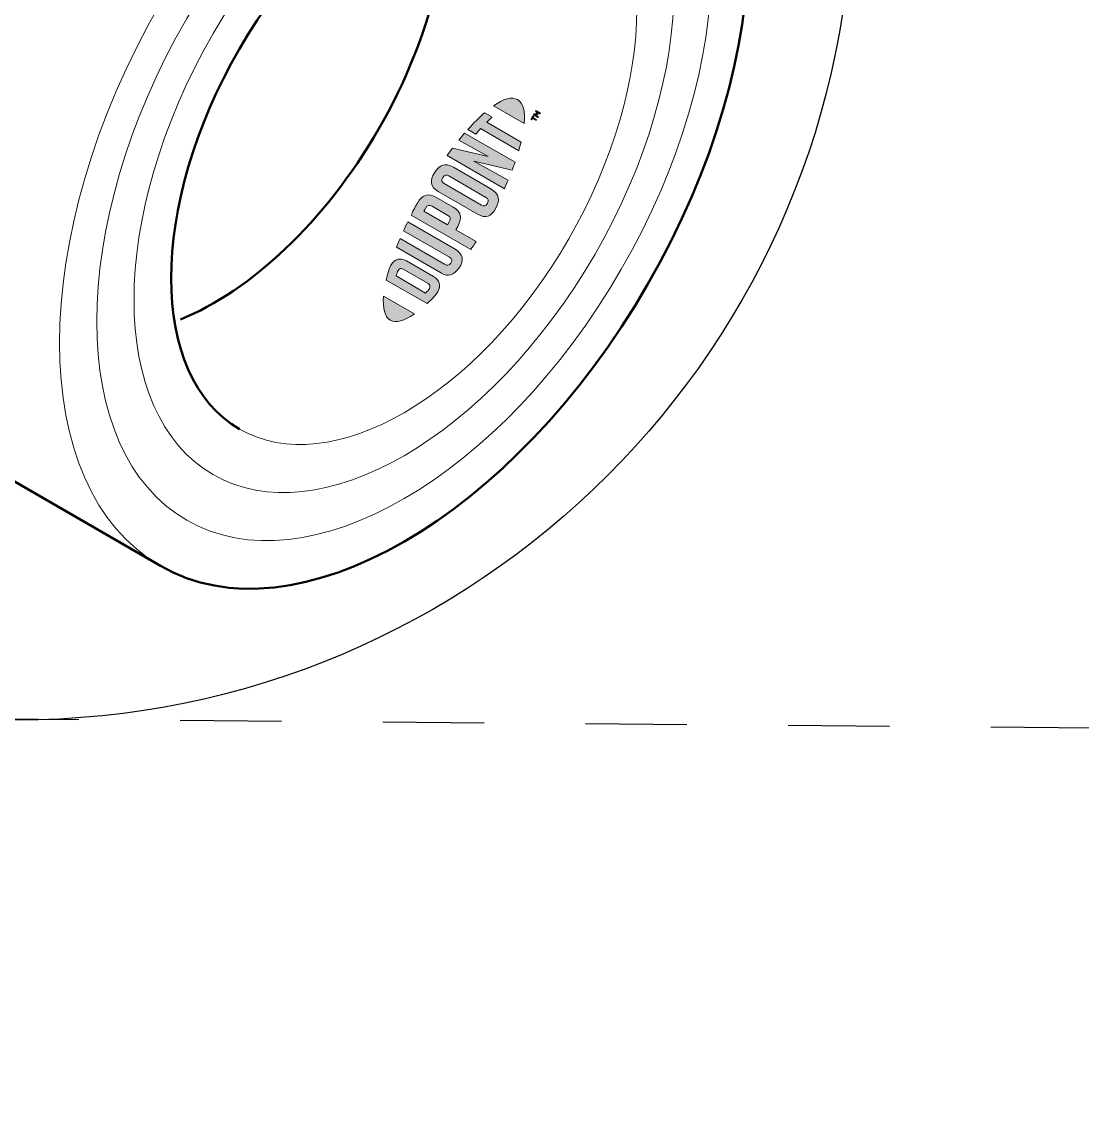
# Model space of a CAD drawing. Extents: x -1392 to 5791, y -3809 to 1722.
# Drawn here: x -609.4 to -515.2, y 403.9 to 500.5 of the extents above; entities that cross this region are included whole.
import ezdxf

# ---------------------------------------------------------------- set-up
doc = ezdxf.new("R2010")
doc.units = 0
doc.header["$MEASUREMENT"] = 0
doc.linetypes.add('AI-Linetype-10', pattern=[18, 9, -9])
for name, color, linetype, lineweight in [('G-ANNO-TTLB', 7, 'Continuous', 0), ('TYVEK', 7, 'Continuous', 0), ('X-REF - TRACED', 7, 'Continuous', 0)]:
    doc.layers.add(name, color=color, linetype=linetype, lineweight=lineweight)

# ---------------------------------------------------------------- blocks, each defined once
blk = doc.blocks.new('Block_693')
at = {"layer": 'X-REF - TRACED', "true_color": 0x17477e, "transparency": 33554687}
h = blk.add_hatch(color=156, dxfattribs=at)
h.dxf.hatch_style = 2
edge = h.paths.add_edge_path()
edge.add_spline(control_points=[(-565.369, 493.563), (-564.867, 493.273), (-564.679, 492.515), (-564.766, 491.433), (-564.766, 491.433), (-567.503, 493.013), (-567.503, 493.013), (-566.613, 493.631), (-565.865, 493.849), (-565.369, 493.563)], knot_values=[0, 0, 0, 0, 1, 1, 1, 2, 2, 2, 3, 3, 3, 3], degree=3, periodic=0)
h = blk.add_hatch(color=156, dxfattribs=at)
h.dxf.hatch_style = 2
edge = h.paths.add_edge_path()
edge.add_spline(control_points=[(-563.95, 492.214), (-563.95, 492.214), (-563.904, 492.295), (-563.904, 492.295), (-563.904, 492.295), (-563.648, 492.306), (-563.648, 492.306), (-563.648, 492.306), (-563.766, 492.533), (-563.766, 492.533), (-563.766, 492.533), (-563.721, 492.611), (-563.721, 492.611), (-563.721, 492.611), (-563.327, 492.384), (-563.327, 492.384), (-563.327, 492.384), (-563.369, 492.311), (-563.369, 492.311), (-563.369, 492.311), (-563.649, 492.473), (-563.649, 492.473), (-563.649, 492.473), (-563.531, 492.242), (-563.531, 492.242), (-563.531, 492.242), (-563.536, 492.235), (-563.536, 492.235), (-563.536, 492.235), (-563.794, 492.222), (-563.794, 492.222), (-563.794, 492.222), (-563.514, 492.06), (-563.514, 492.06), (-563.514, 492.06), (-563.556, 491.987), (-563.556, 491.987), (-563.556, 491.987), (-563.95, 492.214), (-563.95, 492.214)], knot_values=[0, 0, 0, 0, 1, 1, 1, 2, 2, 2, 3, 3, 3, 4, 4, 4, 5, 5, 5, 6, 6, 6, 7, 7, 7, 8, 8, 8, 9, 9, 9, 10, 10, 10, 11, 11, 11, 12, 12, 12, 13, 13, 13, 13], degree=3, periodic=0)
edge = h.paths.add_edge_path()
edge.add_spline(control_points=[(-564.044, 491.893), (-564.044, 491.893), (-564.114, 491.771), (-564.114, 491.771), (-564.114, 491.771), (-564.183, 491.811), (-564.183, 491.811), (-564.183, 491.811), (-563.999, 492.13), (-563.999, 492.13), (-563.999, 492.13), (-563.93, 492.09), (-563.93, 492.09), (-563.93, 492.09), (-564, 491.968), (-564, 491.968), (-564, 491.968), (-563.675, 491.781), (-563.675, 491.781), (-563.675, 491.781), (-563.719, 491.705), (-563.719, 491.705), (-563.719, 491.705), (-564.044, 491.893), (-564.044, 491.893)], knot_values=[0, 0, 0, 0, 1, 1, 1, 2, 2, 2, 3, 3, 3, 4, 4, 4, 5, 5, 5, 6, 6, 6, 7, 7, 7, 8, 8, 8, 8], degree=3, periodic=0)
h = blk.add_hatch(color=156, dxfattribs=at)
h.dxf.hatch_style = 2
edge = h.paths.add_edge_path()
edge.add_spline(control_points=[(-569.066, 490.504), (-568.926, 490.67), (-568.784, 490.831), (-568.643, 490.985), (-568.643, 490.985), (-565.254, 489.029), (-565.254, 489.029), (-565.197, 489.214), (-565.102, 489.563), (-565.045, 489.799), (-565.045, 489.799), (-568.097, 491.561), (-568.097, 491.561), (-567.935, 491.726), (-567.779, 491.88), (-567.635, 492.02), (-567.635, 492.02), (-568.288, 492.397), (-568.288, 492.397), (-568.777, 491.976), (-569.254, 491.496), (-569.775, 490.913), (-569.775, 490.913), (-569.066, 490.504), (-569.066, 490.504)], knot_values=[0, 0, 0, 0, 1, 1, 1, 2, 2, 2, 3, 3, 3, 4, 4, 4, 5, 5, 5, 6, 6, 6, 7, 7, 7, 8, 8, 8, 8], degree=3, periodic=0)
h = blk.add_hatch(color=156, dxfattribs=at)
h.dxf.hatch_style = 2
edge = h.paths.add_edge_path()
edge.add_spline(control_points=[(-567.959, 488.523), (-567.959, 488.523), (-571.138, 489.255), (-571.138, 489.255), (-571.297, 489.046), (-571.485, 488.792), (-571.625, 488.593), (-571.625, 488.593), (-566.528, 485.65), (-566.528, 485.65), (-566.456, 485.806), (-566.282, 486.206), (-566.195, 486.415), (-566.195, 486.415), (-569.233, 488.09), (-569.233, 488.09), (-569.233, 488.09), (-565.84, 487.3), (-565.84, 487.3), (-565.762, 487.503), (-565.652, 487.803), (-565.583, 488.001), (-565.583, 488.001), (-570.063, 490.587), (-570.063, 490.587), (-570.207, 490.422), (-570.46, 490.116), (-570.579, 489.967), (-570.579, 489.967), (-567.959, 488.523), (-567.959, 488.523)], knot_values=[0, 0, 0, 0, 1, 1, 1, 2, 2, 2, 3, 3, 3, 4, 4, 4, 5, 5, 5, 6, 6, 6, 7, 7, 7, 8, 8, 8, 9, 9, 9, 10, 10, 10, 10], degree=3, periodic=0)
h = blk.add_hatch(color=156, dxfattribs=at)
h.dxf.hatch_style = 2
edge = h.paths.add_edge_path()
edge.add_spline(control_points=[(-568.165, 484.875), (-567.955, 484.754), (-567.886, 484.621), (-568.031, 484.352), (-568.18, 484.076), (-568.34, 484.069), (-568.557, 484.195), (-568.557, 484.195), (-571.869, 486.107), (-571.869, 486.107), (-572.087, 486.232), (-572.165, 486.376), (-572, 486.643), (-571.839, 486.903), (-571.686, 486.908), (-571.476, 486.787), (-571.476, 486.787), (-568.165, 484.875), (-568.165, 484.875)], knot_values=[0, 0, 0, 0, 1, 1, 1, 2, 2, 2, 3, 3, 3, 4, 4, 4, 5, 5, 5, 6, 6, 6, 6], degree=3, periodic=0)
edge = h.paths.add_edge_path()
edge.add_spline(control_points=[(-572.742, 487.072), (-573.175, 486.399), (-573.107, 485.811), (-572.408, 485.407), (-572.408, 485.407), (-568.933, 483.401), (-568.933, 483.401), (-568.194, 482.975), (-567.675, 483.172), (-567.285, 483.921), (-566.903, 484.654), (-566.96, 485.184), (-567.745, 485.638), (-567.745, 485.638), (-571.062, 487.553), (-571.062, 487.553), (-571.811, 487.985), (-572.272, 487.802), (-572.742, 487.072)], knot_values=[0, 0, 0, 0, 1, 1, 1, 2, 2, 2, 3, 3, 3, 4, 4, 4, 5, 5, 5, 6, 6, 6, 6], degree=3, periodic=0)
h = blk.add_hatch(color=156, dxfattribs=at)
h.dxf.hatch_style = 2
edge = h.paths.add_edge_path()
edge.add_spline(control_points=[(-571.559, 483.28), (-571.331, 483.148), (-571.261, 483.001), (-571.435, 482.698), (-571.435, 482.698), (-571.586, 482.435), (-571.586, 482.435), (-571.586, 482.435), (-573.682, 483.646), (-573.682, 483.646), (-573.621, 483.766), (-573.586, 483.829), (-573.546, 483.899), (-573.357, 484.227), (-573.193, 484.223), (-572.96, 484.089), (-572.96, 484.089), (-571.559, 483.28), (-571.559, 483.28)], knot_values=[0, 0, 0, 0, 1, 1, 1, 2, 2, 2, 3, 3, 3, 4, 4, 4, 5, 5, 5, 6, 6, 6, 6], degree=3, periodic=0)
edge = h.paths.add_edge_path()
edge.add_spline(control_points=[(-574.262, 484.37), (-574.337, 484.241), (-574.594, 483.758), (-574.82, 483.308), (-574.82, 483.308), (-569.508, 480.241), (-569.508, 480.241), (-569.415, 480.384), (-569.17, 480.761), (-569.043, 480.967), (-569.043, 480.967), (-570.847, 482.009), (-570.847, 482.009), (-570.847, 482.009), (-570.679, 482.302), (-570.679, 482.302), (-570.23, 483.085), (-570.393, 483.612), (-571.068, 484.002), (-571.068, 484.002), (-572.633, 484.905), (-572.633, 484.905), (-573.294, 485.287), (-573.834, 485.112), (-574.262, 484.37)], knot_values=[0, 0, 0, 0, 1, 1, 1, 2, 2, 2, 3, 3, 3, 4, 4, 4, 5, 5, 5, 6, 6, 6, 7, 7, 7, 8, 8, 8, 8], degree=3, periodic=0)
h = blk.add_hatch(color=156, dxfattribs=at)
h.dxf.hatch_style = 2
edge = h.paths.add_edge_path()
edge.add_spline(control_points=[(-571.396, 479.559), (-571.186, 479.437), (-571.095, 479.288), (-571.278, 479.045), (-571.457, 478.806), (-571.606, 478.799), (-571.855, 478.943), (-571.855, 478.943), (-575.802, 481.222), (-575.802, 481.222), (-575.882, 481.04), (-576.049, 480.628), (-576.12, 480.452), (-576.12, 480.452), (-572.128, 478.147), (-572.128, 478.147), (-571.49, 477.779), (-571.064, 477.945), (-570.557, 478.629), (-570.093, 479.254), (-570.195, 479.861), (-570.903, 480.269), (-570.903, 480.269), (-575.12, 482.704), (-575.12, 482.704), (-575.193, 482.559), (-575.419, 482.078), (-575.489, 481.922), (-575.489, 481.922), (-571.396, 479.559), (-571.396, 479.559)], knot_values=[0, 0, 0, 0, 1, 1, 1, 2, 2, 2, 3, 3, 3, 4, 4, 4, 5, 5, 5, 6, 6, 6, 7, 7, 7, 8, 8, 8, 9, 9, 9, 10, 10, 10, 10], degree=3, periodic=0)
h = blk.add_hatch(color=156, dxfattribs=at)
h.dxf.hatch_style = 2
edge = h.paths.add_edge_path()
edge.add_spline(control_points=[(-573.311, 477.224), (-573.101, 477.103), (-573.103, 476.936), (-573.191, 476.785), (-573.258, 476.668), (-573.406, 476.512), (-573.531, 476.387), (-573.531, 476.387), (-576.147, 477.898), (-576.147, 477.898), (-576.101, 478.068), (-576.039, 478.274), (-575.971, 478.391), (-575.884, 478.542), (-575.742, 478.627), (-575.532, 478.506), (-575.532, 478.506), (-573.311, 477.224), (-573.311, 477.224)], knot_values=[0, 0, 0, 0, 1, 1, 1, 2, 2, 2, 3, 3, 3, 4, 4, 4, 5, 5, 5, 6, 6, 6, 6], degree=3, periodic=0)
edge = h.paths.add_edge_path()
edge.add_spline(control_points=[(-576.598, 478.885), (-576.735, 478.648), (-576.863, 478.265), (-577.029, 477.536), (-577.029, 477.536), (-573.402, 475.442), (-573.402, 475.442), (-572.923, 475.891), (-572.586, 476.252), (-572.45, 476.489), (-572.134, 477.036), (-572.291, 477.536), (-572.827, 477.846), (-572.827, 477.846), (-575.235, 479.236), (-575.235, 479.236), (-575.771, 479.546), (-576.283, 479.431), (-576.598, 478.885)], knot_values=[0, 0, 0, 0, 1, 1, 1, 2, 2, 2, 3, 3, 3, 4, 4, 4, 5, 5, 5, 6, 6, 6, 6], degree=3, periodic=0)
h = blk.add_hatch(color=156, dxfattribs=at)
h.dxf.hatch_style = 2
edge = h.paths.add_edge_path()
edge.add_spline(control_points=[(-576.672, 473.984), (-576.171, 473.695), (-575.421, 473.91), (-574.528, 474.526), (-574.528, 474.526), (-577.264, 476.106), (-577.264, 476.106), (-577.354, 475.027), (-577.169, 474.271), (-576.672, 473.984)], knot_values=[0, 0, 0, 0, 1, 1, 1, 2, 2, 2, 3, 3, 3, 3], degree=3, periodic=0)
at = {"layer": 'X-REF - TRACED'}
for points, knots in [([(-565.369, 493.563), (-564.867, 493.273), (-564.679, 492.515), (-564.766, 491.433), (-564.766, 491.433), (-567.503, 493.013), (-567.503, 493.013), (-566.613, 493.631), (-565.865, 493.849), (-565.369, 493.563)], [0, 0, 0, 0, 1, 1, 1, 2, 2, 2, 3, 3, 3, 3]), ([(-563.95, 492.214), (-563.95, 492.214), (-563.904, 492.295), (-563.904, 492.295), (-563.904, 492.295), (-563.648, 492.306), (-563.648, 492.306), (-563.648, 492.306), (-563.766, 492.533), (-563.766, 492.533), (-563.766, 492.533), (-563.721, 492.611), (-563.721, 492.611), (-563.721, 492.611), (-563.327, 492.384), (-563.327, 492.384), (-563.327, 492.384), (-563.369, 492.311), (-563.369, 492.311), (-563.369, 492.311), (-563.649, 492.473), (-563.649, 492.473), (-563.649, 492.473), (-563.531, 492.242), (-563.531, 492.242), (-563.531, 492.242), (-563.536, 492.235), (-563.536, 492.235), (-563.536, 492.235), (-563.794, 492.222), (-563.794, 492.222), (-563.794, 492.222), (-563.514, 492.06), (-563.514, 492.06), (-563.514, 492.06), (-563.556, 491.987), (-563.556, 491.987), (-563.556, 491.987), (-563.95, 492.214), (-563.95, 492.214)], [0, 0, 0, 0, 1, 1, 1, 2, 2, 2, 3, 3, 3, 4, 4, 4, 5, 5, 5, 6, 6, 6, 7, 7, 7, 8, 8, 8, 9, 9, 9, 10, 10, 10, 11, 11, 11, 12, 12, 12, 13, 13, 13, 13]), ([(-569.066, 490.504), (-568.926, 490.67), (-568.784, 490.831), (-568.643, 490.985), (-568.643, 490.985), (-565.254, 489.029), (-565.254, 489.029), (-565.197, 489.214), (-565.102, 489.563), (-565.045, 489.799), (-565.045, 489.799), (-568.097, 491.561), (-568.097, 491.561), (-567.935, 491.726), (-567.779, 491.88), (-567.635, 492.02), (-567.635, 492.02), (-568.288, 492.397), (-568.288, 492.397), (-568.777, 491.976), (-569.254, 491.496), (-569.775, 490.913), (-569.775, 490.913), (-569.066, 490.504), (-569.066, 490.504)], [0, 0, 0, 0, 1, 1, 1, 2, 2, 2, 3, 3, 3, 4, 4, 4, 5, 5, 5, 6, 6, 6, 7, 7, 7, 8, 8, 8, 8]), ([(-564.044, 491.893), (-564.044, 491.893), (-564.114, 491.771), (-564.114, 491.771), (-564.114, 491.771), (-564.183, 491.811), (-564.183, 491.811), (-564.183, 491.811), (-563.999, 492.13), (-563.999, 492.13), (-563.999, 492.13), (-563.93, 492.09), (-563.93, 492.09), (-563.93, 492.09), (-564, 491.968), (-564, 491.968), (-564, 491.968), (-563.675, 491.781), (-563.675, 491.781), (-563.675, 491.781), (-563.719, 491.705), (-563.719, 491.705), (-563.719, 491.705), (-564.044, 491.893), (-564.044, 491.893)], [0, 0, 0, 0, 1, 1, 1, 2, 2, 2, 3, 3, 3, 4, 4, 4, 5, 5, 5, 6, 6, 6, 7, 7, 7, 8, 8, 8, 8]), ([(-567.959, 488.523), (-567.959, 488.523), (-571.138, 489.255), (-571.138, 489.255), (-571.297, 489.046), (-571.485, 488.792), (-571.625, 488.593), (-571.625, 488.593), (-566.528, 485.65), (-566.528, 485.65), (-566.456, 485.806), (-566.282, 486.206), (-566.195, 486.415), (-566.195, 486.415), (-569.233, 488.09), (-569.233, 488.09), (-569.233, 488.09), (-565.84, 487.3), (-565.84, 487.3), (-565.762, 487.503), (-565.652, 487.803), (-565.583, 488.001), (-565.583, 488.001), (-570.063, 490.587), (-570.063, 490.587), (-570.207, 490.422), (-570.46, 490.116), (-570.579, 489.967), (-570.579, 489.967), (-567.959, 488.523), (-567.959, 488.523)], [0, 0, 0, 0, 1, 1, 1, 2, 2, 2, 3, 3, 3, 4, 4, 4, 5, 5, 5, 6, 6, 6, 7, 7, 7, 8, 8, 8, 9, 9, 9, 10, 10, 10, 10]), ([(-572.742, 487.072), (-573.175, 486.399), (-573.107, 485.811), (-572.408, 485.407), (-572.408, 485.407), (-568.933, 483.401), (-568.933, 483.401), (-568.194, 482.975), (-567.675, 483.172), (-567.285, 483.921), (-566.903, 484.654), (-566.96, 485.184), (-567.745, 485.638), (-567.745, 485.638), (-571.062, 487.553), (-571.062, 487.553), (-571.811, 487.985), (-572.272, 487.802), (-572.742, 487.072)], [0, 0, 0, 0, 1, 1, 1, 2, 2, 2, 3, 3, 3, 4, 4, 4, 5, 5, 5, 6, 6, 6, 6]), ([(-568.165, 484.875), (-567.955, 484.754), (-567.886, 484.621), (-568.031, 484.352), (-568.18, 484.076), (-568.34, 484.069), (-568.557, 484.195), (-568.557, 484.195), (-571.869, 486.107), (-571.869, 486.107), (-572.087, 486.232), (-572.165, 486.376), (-572, 486.643), (-571.839, 486.903), (-571.686, 486.908), (-571.476, 486.787), (-571.476, 486.787), (-568.165, 484.875), (-568.165, 484.875)], [0, 0, 0, 0, 1, 1, 1, 2, 2, 2, 3, 3, 3, 4, 4, 4, 5, 5, 5, 6, 6, 6, 6]), ([(-574.262, 484.37), (-574.337, 484.241), (-574.594, 483.758), (-574.82, 483.308), (-574.82, 483.308), (-569.508, 480.241), (-569.508, 480.241), (-569.415, 480.384), (-569.17, 480.761), (-569.043, 480.967), (-569.043, 480.967), (-570.847, 482.009), (-570.847, 482.009), (-570.847, 482.009), (-570.679, 482.302), (-570.679, 482.302), (-570.23, 483.085), (-570.393, 483.612), (-571.068, 484.002), (-571.068, 484.002), (-572.633, 484.905), (-572.633, 484.905), (-573.294, 485.287), (-573.834, 485.112), (-574.262, 484.37)], [0, 0, 0, 0, 1, 1, 1, 2, 2, 2, 3, 3, 3, 4, 4, 4, 5, 5, 5, 6, 6, 6, 7, 7, 7, 8, 8, 8, 8]), ([(-571.559, 483.28), (-571.331, 483.148), (-571.261, 483.001), (-571.435, 482.698), (-571.435, 482.698), (-571.586, 482.435), (-571.586, 482.435), (-571.586, 482.435), (-573.682, 483.646), (-573.682, 483.646), (-573.621, 483.766), (-573.586, 483.829), (-573.546, 483.899), (-573.357, 484.227), (-573.193, 484.223), (-572.96, 484.089), (-572.96, 484.089), (-571.559, 483.28), (-571.559, 483.28)], [0, 0, 0, 0, 1, 1, 1, 2, 2, 2, 3, 3, 3, 4, 4, 4, 5, 5, 5, 6, 6, 6, 6]), ([(-571.396, 479.559), (-571.186, 479.437), (-571.095, 479.288), (-571.278, 479.045), (-571.457, 478.806), (-571.606, 478.799), (-571.855, 478.943), (-571.855, 478.943), (-575.802, 481.222), (-575.802, 481.222), (-575.882, 481.04), (-576.049, 480.628), (-576.12, 480.452), (-576.12, 480.452), (-572.128, 478.147), (-572.128, 478.147), (-571.49, 477.779), (-571.064, 477.945), (-570.557, 478.629), (-570.093, 479.254), (-570.195, 479.861), (-570.903, 480.269), (-570.903, 480.269), (-575.12, 482.704), (-575.12, 482.704), (-575.193, 482.559), (-575.419, 482.078), (-575.489, 481.922), (-575.489, 481.922), (-571.396, 479.559), (-571.396, 479.559)], [0, 0, 0, 0, 1, 1, 1, 2, 2, 2, 3, 3, 3, 4, 4, 4, 5, 5, 5, 6, 6, 6, 7, 7, 7, 8, 8, 8, 9, 9, 9, 10, 10, 10, 10]), ([(-576.598, 478.885), (-576.735, 478.648), (-576.863, 478.265), (-577.029, 477.536), (-577.029, 477.536), (-573.402, 475.442), (-573.402, 475.442), (-572.923, 475.891), (-572.586, 476.252), (-572.45, 476.489), (-572.134, 477.036), (-572.291, 477.536), (-572.827, 477.846), (-572.827, 477.846), (-575.235, 479.236), (-575.235, 479.236), (-575.771, 479.546), (-576.283, 479.431), (-576.598, 478.885)], [0, 0, 0, 0, 1, 1, 1, 2, 2, 2, 3, 3, 3, 4, 4, 4, 5, 5, 5, 6, 6, 6, 6]), ([(-573.311, 477.224), (-573.101, 477.103), (-573.103, 476.936), (-573.191, 476.785), (-573.258, 476.668), (-573.406, 476.512), (-573.531, 476.387), (-573.531, 476.387), (-576.147, 477.898), (-576.147, 477.898), (-576.101, 478.068), (-576.039, 478.274), (-575.971, 478.391), (-575.884, 478.542), (-575.742, 478.627), (-575.532, 478.506), (-575.532, 478.506), (-573.311, 477.224), (-573.311, 477.224)], [0, 0, 0, 0, 1, 1, 1, 2, 2, 2, 3, 3, 3, 4, 4, 4, 5, 5, 5, 6, 6, 6, 6]), ([(-576.672, 473.984), (-576.171, 473.695), (-575.421, 473.91), (-574.528, 474.526), (-574.528, 474.526), (-577.264, 476.106), (-577.264, 476.106), (-577.354, 475.027), (-577.169, 474.271), (-576.672, 473.984)], [0, 0, 0, 0, 1, 1, 1, 2, 2, 2, 3, 3, 3, 3])]:
    blk.add_open_spline(points, degree=3, knots=knots, dxfattribs=at)
blk = doc.blocks.new('Block_682')
at = {"layer": 'X-REF - TRACED', "color": 250, "lineweight": 50, "true_color": 0x231f20}
for points, knots in [([(-597.083, 452.16), (-585.132, 445.257), (-565.766, 456.446), (-553.81, 477.14), (-541.868, 497.835), (-541.863, 520.208), (-553.815, 527.111), (-553.815, 527.111), (-577.206, 540.617), (-577.206, 540.617), (-589.152, 547.51), (-608.528, 536.321), (-620.474, 515.631), (-632.426, 494.937), (-632.426, 472.568), (-620.474, 465.665), (-620.474, 465.665), (-597.083, 452.16), (-597.083, 452.16)], [0, 0, 0, 0, 1, 1, 1, 2, 2, 2, 3, 3, 3, 4, 4, 4, 5, 5, 5, 6, 6, 6, 6]), ([(-560.823, 514.959), (-568.899, 519.617), (-581.994, 512.057), (-590.065, 498.075), (-598.141, 484.094), (-598.141, 468.974), (-590.065, 464.307)], [0, 0, 0, 0, 1, 1, 1, 2, 2, 2, 2]), ([(-595.293, 474.037), (-589.062, 476.599), (-582.5, 482.635), (-577.707, 490.936), (-572.865, 499.323), (-570.925, 508.111), (-571.892, 514.819)], [0, 0, 0, 0, 1, 1, 1, 2, 2, 2, 2])]:
    blk.add_open_spline(points, degree=3, knots=knots, dxfattribs=at)
at = {"layer": 'X-REF - TRACED', "color": 250, "lineweight": 20, "true_color": 0x231f20}
for points, knots in [([(-553.815, 527.111), (-565.761, 533.999), (-585.137, 522.815), (-597.083, 502.126), (-609.029, 481.432), (-609.029, 459.058), (-597.083, 452.16)], [0, 0, 0, 0, 1, 1, 1, 2, 2, 2, 2]), ([(-556.151, 523.051), (-566.804, 529.207), (-584.084, 519.231), (-594.742, 500.772), (-605.395, 482.314), (-605.395, 462.362), (-594.742, 456.206), (-584.084, 450.059), (-566.804, 460.036), (-556.146, 478.494), (-545.488, 496.947), (-545.488, 516.9), (-556.151, 523.051)], [0, 0, 0, 0, 1, 1, 1, 2, 2, 2, 3, 3, 3, 4, 4, 4, 4]), ([(-558.482, 519.01), (-567.847, 524.414), (-583.036, 515.641), (-592.406, 499.424), (-601.765, 483.206), (-601.765, 465.665), (-592.401, 460.256), (-583.036, 454.852), (-567.851, 463.62), (-558.482, 479.837), (-549.123, 496.06), (-549.117, 513.601), (-558.482, 519.01)], [0, 0, 0, 0, 1, 1, 1, 2, 2, 2, 3, 3, 3, 4, 4, 4, 4]), ([(-590.065, 464.307), (-581.989, 459.644), (-568.894, 467.204), (-560.818, 481.191), (-552.747, 495.178), (-552.747, 510.297), (-560.823, 514.959)], [0, 0, 0, 0, 1, 1, 1, 2, 2, 2, 2])]:
    blk.add_open_spline(points, degree=3, knots=knots, dxfattribs=at)
at = {"layer": 'X-REF - TRACED'}
blk.add_blockref('Block_693', (0, 0), dxfattribs=at)

msp = doc.modelspace()

# ---------------------------------------------------------------- hatches: boundary and pattern name
at = {"layer": 'G-ANNO-TTLB', "true_color": 0xff00ff, "transparency": 33554687}
h = msp.add_hatch(color=6, dxfattribs=at)
edge = h.paths.add_edge_path()
edge.add_spline(control_points=[(1773.018, -796.5), (1773.018, -796.5), (-1156.5, -796.5), (-1156.5, -796.5), (-1156.5, -796.5), (-1156.5, 1660.5), (-1156.5, 1660.5), (-1156.5, 1660.5), (1773.018, 1660.5), (1773.018, 1660.5), (1773.018, 1660.5), (1773.018, -796.5), (1773.018, -796.5)], knot_values=[0, 0, 0, 0, 1, 1, 1, 2, 2, 2, 3, 3, 3, 4, 4, 4, 4], degree=3, periodic=0)
edge = h.paths.add_edge_path()
edge.add_spline(control_points=[(-1147.5, 1651.5), (-1147.5, 1651.5), (-1147.5, -787.5), (-1147.5, -787.5), (-1147.5, -787.5), (1764.018, -787.5), (1764.018, -787.5), (1764.018, -787.5), (1764.018, 1651.5), (1764.018, 1651.5), (1764.018, 1651.5), (-1147.5, 1651.5), (-1147.5, 1651.5)], knot_values=[0, 0, 0, 0, 1, 1, 1, 2, 2, 2, 3, 3, 3, 4, 4, 4, 4], degree=3, periodic=0)
edge.add_line((-1147.5, 1651.5), (-1147.5, 1651.5))

# ---------------------------------------------------------------- linework, layer by layer
at = {"layer": 'G-ANNO-TTLB'}
for points in [[(1773.018, -796.5), (1773.018, -796.5), (-1156.5, -796.5), (-1156.5, -796.5), (-1156.5, -796.5), (-1156.5, 1660.5), (-1156.5, 1660.5), (-1156.5, 1660.5), (1773.018, 1660.5), (1773.018, 1660.5), (1773.018, 1660.5), (1773.018, -796.5), (1773.018, -796.5)], [(-1147.5, 1651.5), (-1147.5, 1651.5), (-1147.5, -787.5), (-1147.5, -787.5), (-1147.5, -787.5), (1764.018, -787.5), (1764.018, -787.5), (1764.018, -787.5), (1764.018, 1651.5), (1764.018, 1651.5), (1764.018, 1651.5), (-1147.5, 1651.5), (-1147.5, 1651.5)]]:
    msp.add_open_spline(points, degree=3, knots=[0, 0, 0, 0, 1, 1, 1, 2, 2, 2, 3, 3, 3, 4, 4, 4, 4], dxfattribs=at)
at = {"layer": 'TYVEK', "color": 18, "linetype": 'AI-Linetype-10', "lineweight": 25, "true_color": 0x000000}
msp.add_line((-406.337, 436.839), (-613.989, 438.572), dxfattribs=at)
at = {"layer": 'TYVEK', "color": 18, "lineweight": 25, "true_color": 0x000000}
msp.add_circle((-609.85, 512.701), 74.245, dxfattribs=at)

# ---------------------------------------------------------------- block references
at = {"layer": 'X-REF - TRACED'}
msp.add_blockref('Block_682', (0, 0), dxfattribs=at)

doc.saveas('drawing.dxf')
